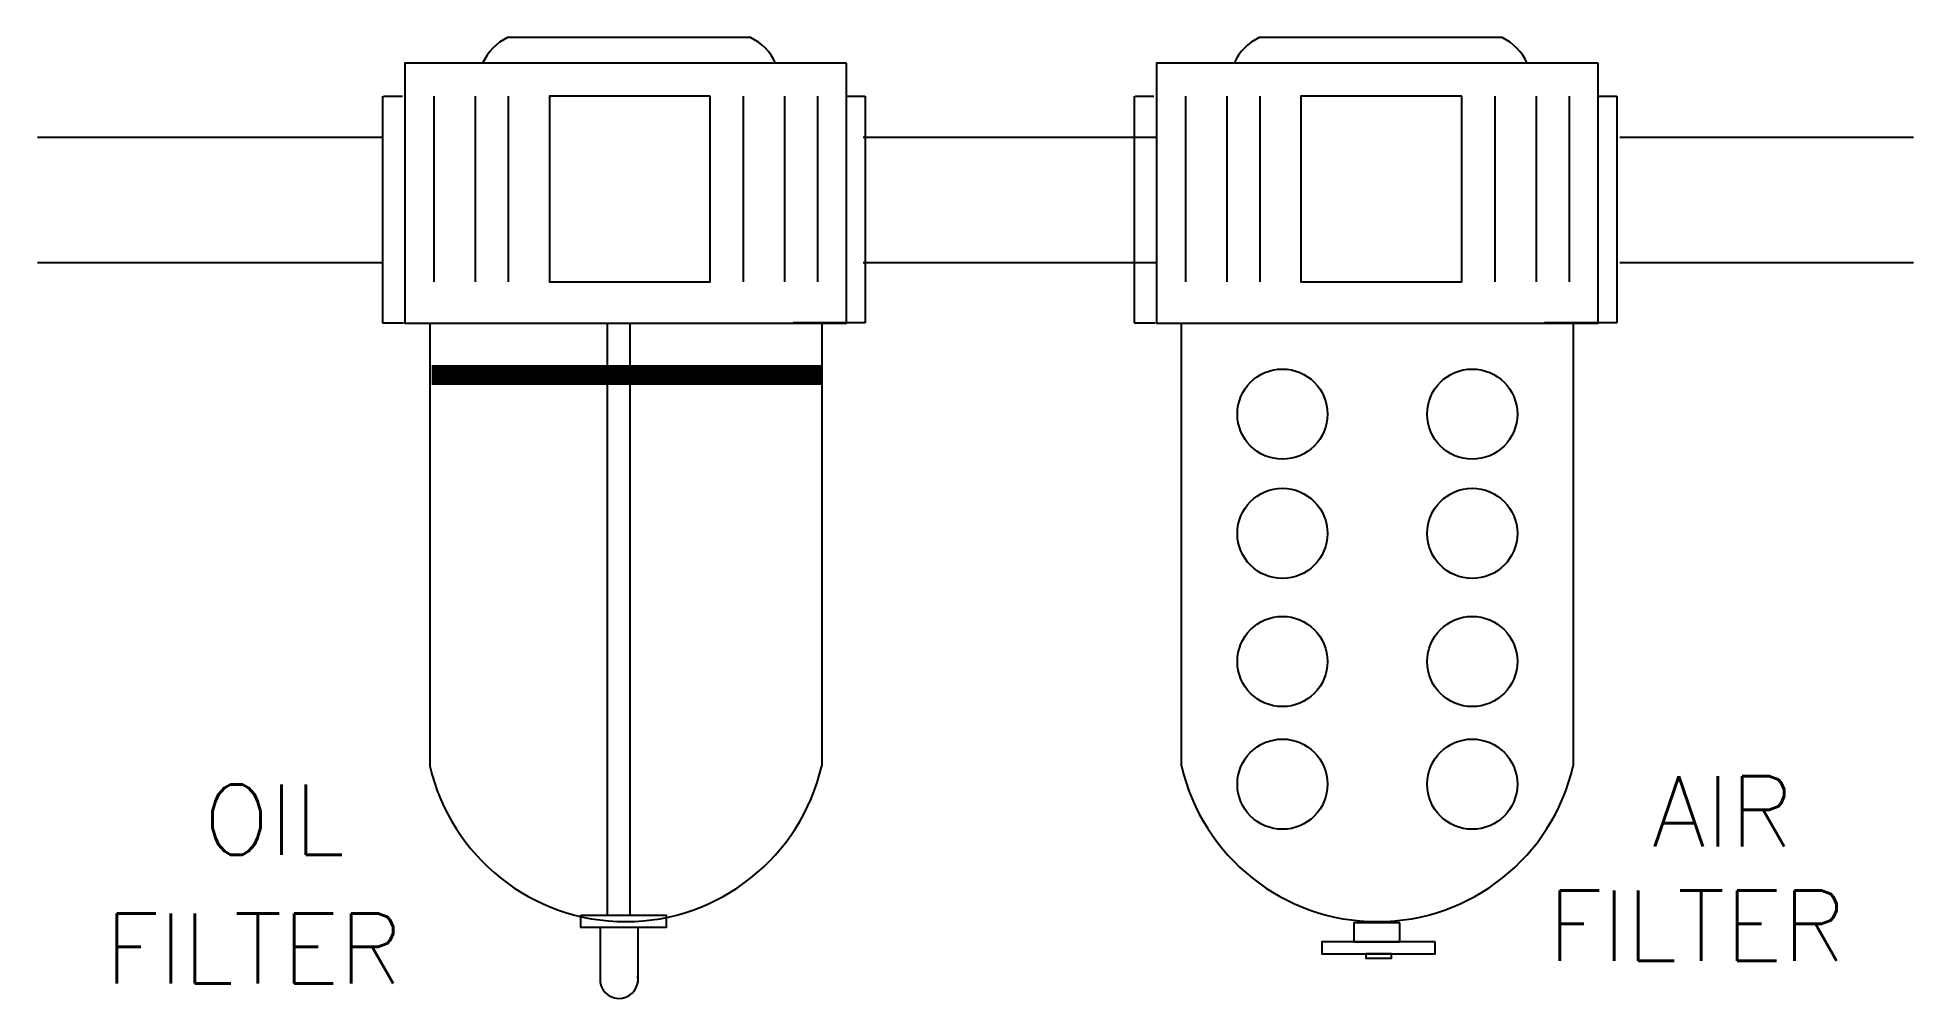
# Model space of a CAD drawing. Extents: x -1.34 to 0.53, y -0.79 to 0.16.
import ezdxf

# ---------------------------------------------------------------- set-up
doc = ezdxf.new("R2010")
doc.units = 0
doc.header["$MEASUREMENT"] = 0
doc.layers.add('1', color=2, linetype='CONTINUOUS')
doc.layers.add('DOORCLR', color=4, linetype='CONTINUOUS')
doc.styles.get("Standard").update_dxf_attribs({"font": 'txt.shx'})

msp = doc.modelspace()

# ---------------------------------------------------------------- linework, layer by layer
at = {"layer": '1', "color": 103}
for p, q in [((-0.6322, 0.1637), (-0.8748, 0.1637)), ((0.1178, 0.1637), (-0.1248, 0.1637))]:
    msp.add_line(p, q, dxfattribs=at)
at = {"layer": '1', "color": 93}
for p, q in [((-0.9994, 0.1051), (-0.9994, -0.121)), ((-0.9984, 0.1051), (-0.9797, 0.1051)), ((-0.9483, 0.1051), (-0.9483, -0.08)), ((-0.9071, 0.1051), (-0.9071, -0.08)), ((-0.8742, 0.1051), (-0.8742, -0.08)), ((-0.6395, 0.1051), (-0.6395, -0.08)), ((-0.5984, 0.1051), (-0.5984, -0.08)), ((-0.5655, 0.1051), (-0.5655, -0.08)), ((-0.5366, 0.1051), (-0.5179, 0.1051)), ((-0.5179, 0.1051), (-0.5179, -0.121)), ((-0.2494, 0.1051), (-0.2494, -0.121)), ((-0.2484, 0.1051), (-0.2297, 0.1051)), ((-0.1983, 0.1051), (-0.1983, -0.08)), ((-0.1571, 0.1051), (-0.1571, -0.08)), ((-0.1242, 0.1051), (-0.1242, -0.08)), ((0.1105, 0.1051), (0.1105, -0.08)), ((0.1516, 0.1051), (0.1516, -0.08)), ((0.1845, 0.1051), (0.1845, -0.08)), ((0.2134, 0.1051), (0.2321, 0.1051)), ((0.2321, 0.1051), (0.2321, -0.121)), ((-0.9994, -0.121), (-0.9785, -0.121)), ((-0.5179, -0.121), (-0.5899, -0.121)), ((-0.2494, -0.121), (-0.2285, -0.121)), ((0.2321, -0.121), (0.1601, -0.121))]:
    msp.add_line(p, q, dxfattribs=at)
at = {"layer": '1', "linetype": 'CONTINUOUS'}
for p, q in [((-0.9994, 0.0641), (-1.3438, 0.0641)), ((-0.2267, 0.0641), (-0.5198, 0.0641)), ((0.5282, 0.0641), (0.2351, 0.0641)), ((-1.3438, -0.0609), (-0.9994, -0.0609)), ((-0.5198, -0.0609), (-0.2267, -0.0609)), ((0.2351, -0.0609), (0.5282, -0.0609))]:
    msp.add_line(p, q, dxfattribs=at)
at = {"layer": '1', "color": 9}
for p, q in [((-0.9524, -0.1211), (-0.9524, -0.5629)), ((-0.5613, -0.1211), (-0.5613, -0.5629)), ((-0.2024, -0.1211), (-0.2024, -0.5629)), ((0.1887, -0.1211), (0.1887, -0.5629))]:
    msp.add_line(p, q, dxfattribs=at)
at = {"layer": '1'}
for p, q in [((-0.7755, -0.122), (-0.7755, -0.7129)), ((-0.7528, -0.122), (-0.7528, -0.7129)), ((-0.7823, -0.7245), (-0.7823, -0.7789)), ((-0.7447, -0.7245), (-0.7447, -0.7789))]:
    msp.add_line(p, q, dxfattribs=at)
at = {"layer": '1', "color": 93}
for points in [[(-0.5366, 0.138), (-0.9771, 0.138), (-0.9771, -0.1211), (-0.5366, -0.1211)], [(0.2134, 0.138), (-0.2271, 0.138), (-0.2271, -0.1211), (0.2134, -0.1211)], [(-0.6725, 0.1051), (-0.833, 0.1051), (-0.833, -0.08), (-0.6725, -0.08)], [(0.0775, 0.1051), (-0.083, 0.1051), (-0.083, -0.08), (0.0775, -0.08)]]:
    msp.add_lwpolyline(points, close=True, dxfattribs=at)
at = {"layer": '1', "const_width": 0.02}
msp.add_lwpolyline([(-0.9504, -0.173), (-0.5621, -0.173)], dxfattribs=at)
at = {"layer": '1'}
msp.add_lwpolyline([(-0.8016, -0.7117), (-0.7164, -0.7117), (-0.7164, -0.7243), (-0.8016, -0.7243)], close=True, dxfattribs=at)
at = {"layer": '1', "color": 9}
for points in [[(0.0158, -0.7194), (-0.0301, -0.7194), (-0.0301, -0.7386), (0.0158, -0.7386)], [(0.051, -0.7386), (-0.0621, -0.7386), (-0.0621, -0.7503), (0.051, -0.7503)], [(0.0072, -0.7503), (-0.0184, -0.7503), (-0.0184, -0.7546), (0.0072, -0.7546)]]:
    msp.add_lwpolyline(points, close=True, dxfattribs=at)
for centre in [(-0.1015, -0.212), (0.0879, -0.212), (-0.1015, -0.331), (0.0879, -0.331), (-0.1015, -0.4588), (0.0879, -0.4588), (-0.1015, -0.5812), (0.0879, -0.5812)]:
    msp.add_circle(centre, 0.045, dxfattribs=at)
at = {"layer": '1', "color": 103}
for centre, start, end in [((-0.853, 0.1178), 115.3744, 156.5476), ((-0.654, 0.1178), 23.4524, 64.6256), ((-0.103, 0.1178), 115.3744, 156.5476), ((0.096, 0.1178), 23.4524, 64.6256)]:
    msp.add_arc(centre, 0.0508, start, end, dxfattribs=at)
at = {"layer": '1', "color": 9}
for centre in [(-0.7568, -0.5176), (-0.0068, -0.5176)]:
    msp.add_arc(centre, 0.2007, 193.0305, 346.9695, dxfattribs=at)
at = {"layer": '1'}
msp.add_arc((-0.7635, -0.7759), 0.019, 188.9669, 8.9669, dxfattribs=at)

# ---------------------------------------------------------------- texts
at = {"layer": 'DOORCLR', "color": 113, "linetype": 'CONTINUOUS'}
for s, p in [('AIR', (0.2671, -0.6433)), ('OIL', (-1.1782, -0.6515)), ('FILTER', (0.1634, -0.7573)), ('FILTER', (-1.2768, -0.7801))]:
    msp.add_text(s, height=0.07, dxfattribs=at).set_placement(p)

doc.saveas('drawing.dxf')
